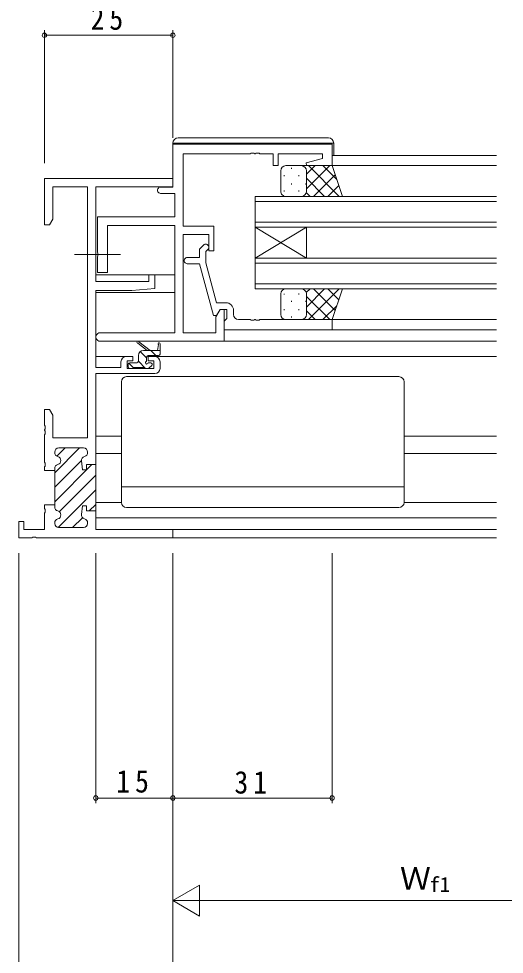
# Model space of a CAD drawing. Units: millimetres, scale not verified. Extents: x -594 to 539, y -420 to 386.
# Drawn here: x -214.2 to -119.7, y -240.9 to -58.7 of the extents above; entities that cross this region are included whole.
import ezdxf
from ezdxf.enums import TextEntityAlignment as Align

# ---------------------------------------------------------------- set-up
doc = ezdxf.new("R2010")
doc.units = ezdxf.units.MM
doc.header["$LTSCALE"] = 2
doc.linetypes.add('CHAIN2', pattern=[12, 9, -1, 1, -1])
for name, color, linetype, lineweight in [('0-3_YKK_11', 7, 'Continuous', 9), ('0-4_YKK_12', 2, 'Continuous', 9), ('0-5_YKK_13', 4, 'Continuous', 9), ('0-7_YKK_D', 6, 'Continuous', 9)]:
    doc.layers.add(name, color=color, linetype=linetype, lineweight=lineweight)
doc.styles.add('ＭＳ ゴシック', font='')
doc.styles.get('ＭＳ ゴシック').set_extended_font_data('MS Gothic')

msp = doc.modelspace()

# ---------------------------------------------------------------- linework, layer by layer
at = {"layer": '0-3_YKK_11'}
for p, q in [((-184.164, -91.492), (-184.164, -83.092)), ((-184.164, -83.092), (-153.164, -83.092)), ((-153.164, -83.092), (-153.164, -87.292)), ((-182.164, -84.992), (-182.164, -99.092)), ((-169.122, -84.992), (-182.164, -84.992)), ((-168.939, -84.872), (-169.122, -84.992)), ((-168.389, -84.872), (-168.939, -84.872)), ((-168.206, -84.992), (-168.389, -84.872)), ((-168.122, -84.992), (-168.206, -84.992)), ((-167.939, -84.872), (-168.122, -84.992)), ((-167.389, -84.872), (-167.939, -84.872)), ((-167.206, -84.992), (-167.389, -84.872)), ((-164.664, -84.992), (-167.206, -84.992)), ((-164.664, -87.292), (-164.664, -84.992)), ((-163.664, -84.992), (-163.664, -87.292)), ((-155.064, -84.992), (-163.664, -84.992)), ((-155.064, -85.931), (-155.064, -84.992)), ((-163.664, -87.292), (-164.664, -87.292)), ((-158.193, -86.769), (-155.064, -85.931)), ((-158.125, -87.292), (-158.193, -86.769)), ((-153.164, -87.292), (-158.125, -87.292)), ((-209.164, -89.792), (-209.164, -98.792)), ((-184.164, -89.792), (-209.164, -89.792)), ((-184.164, -91.422), (-184.164, -89.792)), ((-207.534, -91.422), (-200.794, -91.422)), ((-207.534, -97.701), (-207.534, -91.422)), ((-200.794, -91.422), (-200.794, -140.292)), ((-199.164, -91.422), (-184.164, -91.422)), ((-199.164, -109.892), (-199.164, -91.422)), ((-186.564, -91.492), (-184.164, -91.492)), ((-183.794, -92.692), (-186.564, -92.692)), ((-183.794, -97.292), (-183.794, -92.692)), ((-208.164, -98.792), (-207.534, -97.701)), ((-198.864, -97.292), (-183.794, -97.292)), ((-198.864, -104.133), (-198.864, -97.292)), ((-209.164, -98.792), (-208.164, -98.792)), ((-196.864, -98.922), (-196.864, -108.092)), ((-183.794, -98.922), (-196.864, -98.922)), ((-183.794, -119.862), (-183.794, -98.922)), ((-182.164, -99.092), (-176.164, -99.092)), ((-176.164, -99.092), (-176.164, -103.892)), ((-182.164, -100.722), (-182.164, -119.862)), ((-177.164, -100.722), (-182.164, -100.722)), ((-177.164, -103.892), (-177.164, -100.722)), ((-178.188, -102.767), (-178.964, -103.543)), ((-178.964, -103.543), (-178.964, -105.192)), ((-177.764, -104.04), (-177.34, -103.616)), ((-176.164, -103.892), (-177.164, -103.892)), ((-198.744, -104.317), (-198.864, -104.133)), ((-198.864, -105.05), (-198.744, -104.867)), ((-198.864, -108.092), (-198.864, -105.05)), ((-198.744, -104.867), (-198.744, -104.317)), ((-178.964, -105.192), (-181.364, -105.192)), ((-177.764, -106.23), (-177.764, -104.04)), ((-181.364, -106.392), (-178.963, -106.392)), ((-178.963, -106.392), (-176.257, -116.492)), ((-175.685, -113.992), (-177.764, -106.23)), ((-196.864, -108.092), (-198.864, -108.092)), ((-188.864, -108.592), (-188.864, -109.892)), ((-187.664, -108.592), (-188.864, -108.592)), ((-187.664, -111.198), (-187.664, -108.592)), ((-188.864, -109.892), (-199.164, -109.892)), ((-199.164, -111.592), (-192.164, -111.592)), ((-199.164, -126.592), (-199.164, -111.592)), ((-192.164, -111.592), (-187.664, -111.198)), ((-173.864, -113.992), (-175.685, -113.992)), ((-176.257, -116.492), (-175.657, -116.492)), ((-175.794, -116.729), (-174.964, -115.292)), ((-175.657, -116.492), (-174.964, -115.292)), ((-174.964, -115.292), (-173.664, -115.292)), ((-174.964, -115.292), (-174.164, -115.292)), ((-174.164, -115.292), (-174.164, -121.492)), ((-173.664, -115.292), (-173.664, -117.092)), ((-172.364, -116.292), (-172.364, -115.492)), ((-175.794, -119.862), (-175.794, -116.729)), ((-173.864, -117.292), (-174.164, -117.592)), ((-174.164, -117.592), (-174.164, -119.292)), ((-173.664, -117.092), (-173.864, -117.292)), ((-169.122, -117.292), (-171.364, -117.292)), ((-168.939, -117.412), (-169.122, -117.292)), ((-168.389, -117.412), (-168.939, -117.412)), ((-168.206, -117.292), (-168.389, -117.412)), ((-168.122, -117.292), (-168.206, -117.292)), ((-167.939, -117.412), (-168.122, -117.292)), ((-167.389, -117.412), (-167.939, -117.412)), ((-167.206, -117.292), (-167.389, -117.412)), ((-153.164, -117.292), (-167.206, -117.292)), ((-153.164, -119.292), (-153.164, -117.292)), ((-198.349, -119.862), (-183.794, -119.862)), ((-182.164, -119.862), (-175.794, -119.862)), ((-174.164, -119.292), (-153.164, -119.292)), ((-174.164, -121.492), (-198.349, -121.492)), ((-194.264, -125.492), (-194.264, -126.592)), ((-191.964, -124.492), (-193.264, -124.492)), ((-193.064, -125.292), (-191.964, -125.292)), ((-193.064, -126.792), (-193.064, -125.292)), ((-191.964, -125.292), (-191.964, -124.492)), ((-188.964, -124.492), (-188.964, -125.292)), ((-187.664, -124.492), (-188.964, -124.492)), ((-188.964, -125.292), (-187.864, -125.292)), ((-187.864, -125.292), (-187.864, -126.792)), ((-186.664, -126.792), (-186.664, -125.492)), ((-194.264, -126.592), (-199.164, -126.592)), ((-187.864, -126.792), (-193.064, -126.792)), ((-199.164, -127.792), (-187.664, -127.792)), ((-199.164, -145.542), (-199.164, -127.792)), ((-209.164, -134.792), (-209.164, -137.834)), ((-208.164, -134.792), (-209.164, -134.792)), ((-207.534, -135.883), (-208.164, -134.792)), ((-207.534, -140.292), (-207.534, -135.883)), ((-209.164, -137.834), (-209.044, -138.017)), ((-209.044, -138.017), (-209.044, -138.567)), ((-209.044, -138.567), (-209.164, -138.75)), ((-209.164, -138.75), (-209.164, -138.834)), ((-209.164, -138.834), (-209.044, -139.017)), ((-209.044, -139.567), (-209.164, -139.75)), ((-209.164, -139.75), (-209.164, -145.084)), ((-209.044, -139.017), (-209.044, -139.567)), ((-200.794, -140.292), (-207.534, -140.292)), ((-207.164, -147.135), (-202.321, -142.292)), ((-207.164, -143.092), (-207.164, -143.193)), ((-207.164, -143.193), (-207.164, -143.092)), ((-206.751, -143.893), (-205.15, -142.292)), ((-201.564, -142.292), (-206.364, -142.292)), ((-206.364, -142.292), (-201.564, -142.292)), ((-200.764, -143.193), (-200.764, -143.092)), ((-200.764, -143.092), (-200.764, -143.193)), ((-209.164, -145.084), (-209.044, -145.267)), ((-209.044, -145.267), (-209.044, -145.817)), ((-207.164, -149.963), (-201.964, -144.763)), ((-207.164, -152.792), (-199.914, -145.542)), ((-201.764, -146.542), (-201.959, -144.833)), ((-201.959, -144.833), (-201.764, -146.542)), ((-200.964, -145.542), (-200.964, -146.542)), ((-199.164, -145.542), (-200.964, -145.542)), ((-200.964, -145.542), (-199.164, -145.542)), ((-200.964, -146.542), (-200.964, -145.542)), ((-199.164, -154.842), (-199.164, -145.542)), ((-199.164, -154.842), (-199.164, -145.542)), ((-209.044, -145.817), (-209.164, -146)), ((-209.164, -146), (-209.164, -146.692)), ((-209.164, -146.692), (-207.164, -146.692)), ((-207.164, -146.291), (-207.164, -146.692)), ((-207.164, -146.692), (-207.164, -146.291)), ((-207.164, -146.692), (-207.164, -153.392)), ((-206.263, -154.719), (-199.164, -147.62)), ((-200.964, -146.542), (-201.764, -146.542)), ((-201.764, -146.542), (-200.964, -146.542)), ((-206.496, -157.781), (-199.164, -150.449)), ((-209.164, -153.392), (-209.164, -154.084)), ((-207.164, -153.392), (-209.164, -153.392)), ((-209.164, -154.084), (-209.044, -154.267)), ((-209.044, -154.817), (-209.164, -155)), ((-209.044, -154.267), (-209.044, -154.817)), ((-207.164, -153.392), (-207.164, -153.793)), ((-207.164, -153.793), (-207.164, -153.392)), ((-201.959, -155.251), (-201.764, -153.542)), ((-201.764, -153.542), (-201.959, -155.251)), ((-201.764, -153.542), (-200.964, -153.542)), ((-200.964, -153.542), (-201.764, -153.542)), ((-200.964, -153.542), (-200.964, -154.542)), ((-200.964, -154.542), (-200.964, -153.542)), ((-200.964, -154.542), (-199.464, -154.542)), ((-199.164, -154.542), (-200.964, -154.542)), ((-200.429, -154.542), (-199.164, -153.277)), ((-199.164, -158.162), (-199.164, -154.542)), ((-214.164, -156.592), (-214.164, -159.792)), ((-213.164, -156.592), (-214.164, -156.592)), ((-213.164, -158.162), (-213.164, -156.592)), ((-209.164, -155), (-209.164, -158.162)), ((-203.679, -157.792), (-201.761, -155.874)), ((-209.164, -158.162), (-213.164, -158.162)), ((-207.164, -156.891), (-207.164, -156.992)), ((-207.164, -156.992), (-207.164, -156.891)), ((-206.364, -157.792), (-201.564, -157.792)), ((-201.564, -157.792), (-206.364, -157.792)), ((-200.764, -156.992), (-200.764, -156.891)), ((-200.764, -156.891), (-200.764, -156.992)), ((-184.164, -158.162), (-199.164, -158.162)), ((-184.164, -159.792), (-184.164, -158.162)), ((-214.164, -159.792), (-211.623, -159.792)), ((-211.623, -159.792), (-211.439, -159.672)), ((-211.439, -159.672), (-210.889, -159.672)), ((-210.889, -159.672), (-210.706, -159.792)), ((-210.706, -159.792), (-184.164, -159.792)), ((-210.706, -159.792), (-184.164, -159.792))]:
    msp.add_line(p, q, dxfattribs=at)
for centre, radius, start, end in [((-186.564, -92.092), 0.6, 89.99998, 270), ((-177.764, -103.192), 0.6, 314.99998, 135), ((-181.364, -105.792), 0.6, 89.99998, 270), ((-173.864, -115.492), 1.5, 0, 89.99998), ((-171.364, -116.292), 1, 180, 269.99998), ((-198.349, -120.677), 0.815, 89.99998, 270), ((-193.264, -125.492), 1, 90, 179.99998), ((-187.664, -125.492), 1, 0, 89.99998), ((-187.664, -126.792), 1, 270, 359.99998), ((-206.364, -143.092), 0.8, 90, 179.99998), ((-206.364, -143.092), 0.8, 90, 179.99998), ((-206.364, -143.193), 0.8, 180.00002, 255.52251), ((-206.364, -143.193), 0.8, 180.00002, 255.52251), ((-206.764, -144.742), 0.8, 284.47751, 75.52248), ((-206.764, -144.742), 0.8, 284.47751, 75.52248), ((-201.164, -144.742), 0.8, 104.47752, 186.50302), ((-201.164, -144.742), 0.8, 104.47752, 186.50302), ((-201.564, -143.092), 0.8, 0, 89.99998), ((-201.564, -143.092), 0.8, 0, 89.99998), ((-201.564, -143.193), 0.8, 284.47748, 359.99997), ((-201.564, -143.193), 0.8, 284.47748, 359.99997), ((-206.364, -146.291), 0.8, 104.47748, 179.99997), ((-206.364, -146.291), 0.8, 104.47748, 179.99997), ((-206.364, -153.793), 0.8, 180.00002, 255.52251), ((-206.364, -153.793), 0.8, 180.00002, 255.52251), ((-206.764, -155.342), 0.8, 284.47751, 75.52248), ((-206.764, -155.342), 0.8, 284.47751, 75.52248), ((-206.364, -156.891), 0.8, 104.47748, 179.99997), ((-206.364, -156.891), 0.8, 104.47748, 179.99997), ((-201.164, -155.342), 0.8, 173.49696, 255.52246), ((-201.164, -155.342), 0.8, 173.49696, 255.52246), ((-201.564, -156.891), 0.8, 0.00002, 75.52251), ((-201.564, -156.891), 0.8, 0.00002, 75.52251), ((-206.364, -156.992), 0.8, 180, 269.99998), ((-206.364, -156.992), 0.8, 180, 269.99998), ((-201.564, -156.992), 0.8, 270, 359.99998), ((-201.564, -156.992), 0.8, 270, 359.99998)]:
    msp.add_arc(centre, radius, start, end, dxfattribs=at)
at = {"layer": '0-4_YKK_12'}
for p, q in [((-153.164, -85.291), (-121.164, -85.291)), ((-153.664, -87.292), (-121.164, -87.292)), ((-168.164, -93.292), (-121.164, -93.292)), ((-168.164, -99.292), (-168.164, -93.292)), ((-168.164, -94.292), (-121.164, -94.292)), ((-168.164, -98.292), (-121.164, -98.292)), ((-168.164, -99.292), (-121.164, -99.292)), ((-168.164, -105.292), (-158.164, -99.292)), ((-168.164, -99.292), (-158.164, -105.292)), ((-168.164, -99.292), (-168.164, -105.292)), ((-158.164, -99.292), (-158.164, -105.292)), ((-168.164, -105.292), (-121.164, -105.292)), ((-168.164, -111.292), (-168.164, -105.292)), ((-168.164, -106.292), (-121.164, -106.292)), ((-199.164, -108.592), (-183.794, -108.592)), ((-168.164, -110.292), (-121.164, -110.292)), ((-199.164, -111.992), (-183.794, -111.992)), ((-168.164, -111.292), (-121.164, -111.292)), ((-153.664, -117.292), (-121.164, -117.291)), ((-153.464, -119.292), (-121.164, -119.292)), ((-174.464, -121.492), (-121.164, -121.492)), ((-199.164, -124.492), (-193.264, -124.492)), ((-187.664, -124.492), (-121.164, -124.492)), ((-199.164, -139.992), (-194.164, -139.992)), ((-139.164, -139.992), (-121.164, -139.992)), ((-199.164, -143.392), (-194.164, -143.392)), ((-139.164, -143.392), (-121.164, -143.392)), ((-199.164, -155.892), (-121.164, -155.892)), ((-198.864, -158.162), (-121.164, -158.162)), ((-184.464, -159.792), (-121.164, -159.792))]:
    msp.add_line(p, q, dxfattribs=at)
at = {"layer": '0-5_YKK_13'}
for p, q in [((-153.864, -81.892), (-183.164, -81.892)), ((-152.864, -82.892), (-152.864, -85.291)), ((-162.164, -87.292), (-159.164, -87.292)), ((-153.164, -87.292), (-159.164, -87.292)), ((-158.164, -91.812), (-153.644, -87.292)), ((-158.164, -88.983), (-156.472, -87.292)), ((-157.796, -87.292), (-151.796, -93.292)), ((-154.968, -87.292), (-152.263, -89.997)), ((-151.164, -93.292), (-153.164, -87.292)), ((-163.164, -92.292), (-163.164, -88.292)), ((-162.499, -89.127), (-162.499, -89.327)), ((-161.084, -87.712), (-161.084, -87.912)), ((-159.669, -89.127), (-159.669, -89.327)), ((-158.254, -87.877), (-158.254, -87.912)), ((-158.164, -88.292), (-158.164, -92.292)), ((-158.164, -88.292), (-158.164, -92.292)), ((-156.816, -93.292), (-152.577, -89.053)), ((-161.084, -90.742), (-161.084, -90.942)), ((-158.254, -90.742), (-158.254, -90.942)), ((-158.164, -89.752), (-154.624, -93.292)), ((-162.499, -92.157), (-162.499, -92.357)), ((-159.669, -92.157), (-159.669, -92.357)), ((-158.197, -92.547), (-157.453, -93.292)), ((-153.987, -93.292), (-151.87, -91.174)), ((-159.164, -93.292), (-162.164, -93.292)), ((-159.164, -93.292), (-151.164, -93.292)), ((-163.164, -112.292), (-163.164, -116.292)), ((-162.499, -112.427), (-162.499, -112.25)), ((-159.164, -111.292), (-162.164, -111.292)), ((-159.669, -112.427), (-159.669, -112.227)), ((-159.164, -111.292), (-151.164, -111.292)), ((-158.197, -112.036), (-157.453, -111.292)), ((-158.164, -114.832), (-154.624, -111.292)), ((-158.164, -116.292), (-158.164, -112.292)), ((-158.164, -116.292), (-158.164, -112.292)), ((-158.164, -112.772), (-153.644, -117.292)), ((-157.796, -117.292), (-151.796, -111.292)), ((-156.816, -111.292), (-152.577, -115.53)), ((-153.987, -111.292), (-151.87, -113.409)), ((-151.164, -111.292), (-153.164, -117.292)), ((-161.084, -113.842), (-161.084, -113.642)), ((-158.254, -113.842), (-158.254, -113.642)), ((-154.968, -117.292), (-152.263, -114.587)), ((-162.499, -115.457), (-162.499, -115.257)), ((-159.669, -115.457), (-159.669, -115.257)), ((-158.164, -115.6), (-156.472, -117.292)), ((-162.164, -117.292), (-159.164, -117.292)), ((-161.084, -116.872), (-161.084, -116.672)), ((-153.164, -117.292), (-159.164, -117.292)), ((-158.254, -116.706), (-158.254, -116.672)), ((-189.164, -123.292), (-190.984, -121.891)), ((-188.564, -123.292), (-190.782, -121.609)), ((-186.664, -123.992), (-186.664, -121.992)), ((-189.264, -124.755), (-190.499, -123.52)), ((-189.864, -123.292), (-186.664, -123.292)), ((-187.482, -124.292), (-188.482, -123.292)), ((-186.964, -122.166), (-187.163, -123.292)), ((-191.87, -126.639), (-192.752, -125.758)), ((-191.164, -125.692), (-192.564, -125.692)), ((-190.864, -125.392), (-190.864, -124.292)), ((-189.472, -126.792), (-190.864, -125.4)), ((-189.264, -125.231), (-189.264, -124.592)), ((-188.964, -124.292), (-186.964, -124.292)), ((-188.464, -125.692), (-188.803, -125.692)), ((-192.864, -125.992), (-192.864, -126.492)), ((-192.564, -126.792), (-192.064, -126.792)), ((-191.864, -126.592), (-189.764, -126.592)), ((-189.564, -126.792), (-188.964, -126.792)), ((-188.752, -126.704), (-188.252, -126.204)), ((-194.164, -152.892), (-194.164, -129.392)), ((-193.164, -128.392), (-140.164, -128.392)), ((-139.164, -152.892), (-139.164, -129.392)), ((-194.164, -149.852), (-139.164, -149.852)), ((-199.164, -152.891), (-194.164, -152.891)), ((-139.164, -152.891), (-121.164, -152.891)), ((-193.164, -153.892), (-140.164, -153.892))]:
    msp.add_line(p, q, dxfattribs=at)
at = {"layer": '0-5_YKK_13', "linetype": 'CHAIN2'}
msp.add_line((-203.294, -104.592), (-194.364, -104.592), dxfattribs=at)
at = {"layer": '0-5_YKK_13'}
for points in [[(-184.164, -83.592), (-184.164, -82.892), (-183.664, -82.892)], [(-183.664, -82.892), (-153.364, -82.892), (-152.864, -82.892)]]:
    msp.add_lwpolyline(points, dxfattribs=at)
for centre, radius, start, end in [((-183.164, -82.892), 1, 90, 180), ((-153.864, -82.892), 1, 0, 90), ((-162.164, -88.292), 1, 89.99989, 179.99989), ((-159.164, -88.292), 1, 359.99989, 89.99989), ((-159.164, -88.292), 1, 359.99989, 89.99989), ((-162.164, -92.292), 1, 179.99989, 269.99989), ((-159.164, -92.292), 1, 269.99989, 359.99989), ((-159.164, -92.292), 1, 269.99989, 359.99989), ((-162.164, -112.292), 1, 90.00009, 180.00009), ((-159.164, -112.292), 1, 0.00009, 90.00009), ((-159.164, -112.292), 1, 0.00009, 90.00009), ((-162.164, -116.292), 1, 180.00009, 270.00009), ((-159.164, -116.292), 1, 270.00009, 0.00009), ((-159.164, -116.292), 1, 270.00009, 0.00009), ((-190.964, -121.692), 0.2, 24.41711, 264.41711), ((-186.864, -121.992), 0.2, 0, 239.99998), ((-189.864, -124.292), 1, 90, 180), ((-192.564, -125.992), 0.3, 90, 180), ((-191.164, -125.392), 0.3, 270, 0), ((-189.264, -125.692), 0.25, 123.05573, 326.94426), ((-189.564, -125.231), 0.3, 303.05573, 0), ((-188.964, -124.592), 0.3, 90, 180), ((-188.803, -125.992), 0.3, 90, 146.94426), ((-188.464, -125.992), 0.3, 314.99998, 90), ((-186.964, -123.992), 0.3, 270, 0), ((-192.564, -126.492), 0.3, 180, 270), ((-192.064, -126.592), 0.2, 270, 0), ((-189.564, -126.592), 0.2, 180, 270), ((-188.964, -126.492), 0.3, 270, 314.99998), ((-193.164, -129.392), 1, 90, 180), ((-140.164, -129.392), 1, 0, 90), ((-193.164, -152.892), 1, 180, 270), ((-140.164, -152.892), 1, 270, 0)]:
    msp.add_arc(centre, radius, start, end, dxfattribs=at)
at = {"layer": '0-7_YKK_D'}
for p, q in [((-209.164, -86.792), (-209.164, -60.892)), ((-209.164, -61.892), (-184.164, -61.892)), ((-184.164, -81.892), (-184.164, -60.892)), ((-214.164, -162.792), (-214.164, -251.489)), ((-199.164, -162.792), (-199.164, -211.489)), ((-184.164, -162.792), (-184.164, -211.489)), ((-184.164, -162.792), (-184.164, -251.489)), ((-184.164, -162.792), (-184.164, -251.489)), ((-184.164, -162.792), (-184.164, -211.489)), ((-153.164, -162.792), (-153.164, -211.489)), ((-184.164, -193.489), (-184.164, -231.489)), ((-199.164, -210.489), (-184.164, -210.489)), ((-184.164, -210.489), (-153.164, -210.489)), ((-184.164, -230.489), (-178.968, -227.489)), ((-178.968, -233.489), (-178.968, -227.489)), ((-184.164, -230.489), (-173.772, -230.489)), ((-184.164, -230.489), (-178.968, -233.489)), ((-178.164, -230.489), (-92.164, -230.489))]:
    msp.add_line(p, q, dxfattribs=at)
for centre in [(-209.164, -61.892), (-184.164, -61.892), (-199.164, -210.489), (-184.164, -210.489), (-184.164, -210.489), (-153.164, -210.489)]:
    msp.add_circle(centre, 0.425, dxfattribs=at)

# ---------------------------------------------------------------- texts
at = {"layer": '0-7_YKK_D', "color": 7, "style": 'ＭＳ ゴシック'}
msp.add_text('Ｗ', height=4.399, dxfattribs=at).set_placement((-139.964, -229.689), align=Align.BOTTOM_LEFT)
at = {"layer": '0-7_YKK_D', "color": 4, "style": 'ＭＳ ゴシック'}
msp.add_text('f1', height=2.933, dxfattribs=at).set_placement((-134.204, -229.689), align=Align.BOTTOM_LEFT)
at = {"layer": '0-7_YKK_D', "color": 7, "char_height": 4.399, "attachment_point": 7, "style": 'ＭＳ ゴシック'}
for s, insert in [('\\T1.36;\\W0.9;25', (-200.184, -60.892)), ('\\T1.36;\\W0.9;15', (-195.184, -209.489)), ('\\T1.36;\\W0.9;31', (-172.184, -209.689))]:
    msp.add_mtext(s, dxfattribs=dict(at, insert=insert))

doc.saveas('drawing.dxf')
